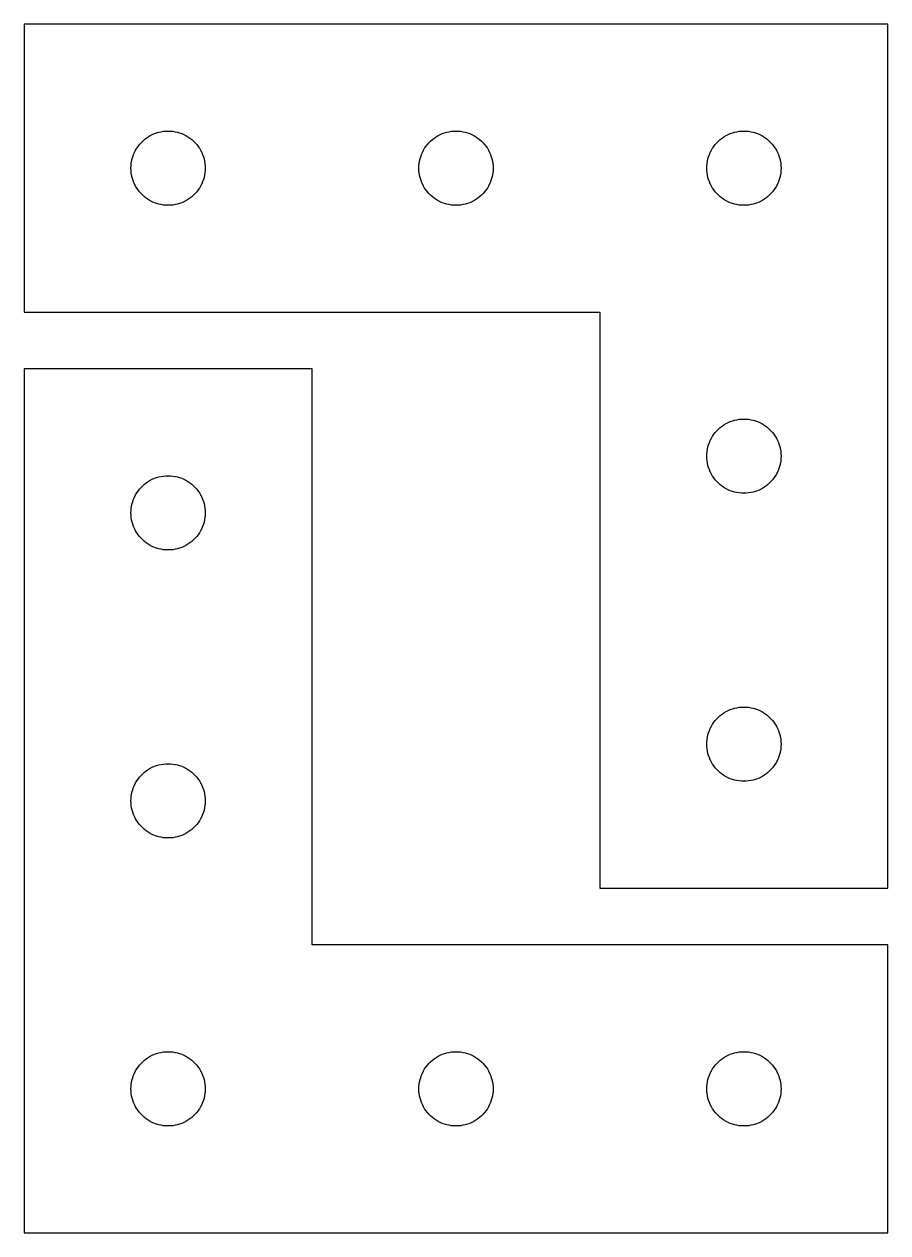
# Model space of a CAD drawing. Extents: x 0 to 157, y 0 to 107.
# Drawn here: x 81.2 to 157.4, y 0 to 106.6 of the extents above; entities that cross this region are included whole.
import ezdxf

# ---------------------------------------------------------------- set-up
doc = ezdxf.new("R2010")
doc.units = 0
doc.layers.get('0').update_dxf_attribs({"color": 1})

msp = doc.modelspace()

# ---------------------------------------------------------------- linework, layer by layer
at = {"color": 1}
for p, q in [((157.4, 106.6), (81.2, 106.6)), ((81.2, 106.6), (81.2, 81.2)), ((157.4, 30.4), (157.4, 106.6)), ((92.6944, 96.945), (92.888, 97.0147)), ((92.888, 97.0147), (93.0855, 97.0721)), ((93.0855, 97.0721), (93.2863, 97.117)), ((93.2863, 97.117), (93.4895, 97.1492)), ((93.4895, 97.1492), (93.6944, 97.1685)), ((93.6944, 97.1685), (93.9, 97.175)), ((93.9, 97.175), (94.1056, 97.1685)), ((94.1056, 97.1685), (94.3105, 97.1492)), ((94.3105, 97.1492), (94.5137, 97.117)), ((94.5137, 97.117), (94.7145, 97.0721)), ((94.7145, 97.0721), (94.912, 97.0147)), ((94.912, 97.0147), (95.1056, 96.945)), ((118.094, 96.945), (118.288, 97.0147)), ((118.288, 97.0147), (118.486, 97.0721)), ((118.486, 97.0721), (118.686, 97.117)), ((118.686, 97.117), (118.89, 97.1492)), ((118.89, 97.1492), (119.094, 97.1685)), ((119.094, 97.1685), (119.3, 97.175)), ((119.3, 97.175), (119.506, 97.1685)), ((119.506, 97.1685), (119.71, 97.1492)), ((119.71, 97.1492), (119.914, 97.117)), ((119.914, 97.117), (120.114, 97.0721)), ((120.114, 97.0721), (120.312, 97.0147)), ((120.312, 97.0147), (120.506, 96.945)), ((143.494, 96.945), (143.688, 97.0147)), ((143.688, 97.0147), (143.886, 97.0721)), ((143.886, 97.0721), (144.086, 97.117)), ((144.086, 97.117), (144.29, 97.1492)), ((144.29, 97.1492), (144.494, 97.1685)), ((144.494, 97.1685), (144.7, 97.175)), ((144.7, 97.175), (144.906, 97.1685)), ((144.906, 97.1685), (145.11, 97.1492)), ((145.11, 97.1492), (145.314, 97.117)), ((145.314, 97.117), (145.514, 97.0721)), ((145.514, 97.0721), (145.712, 97.0147)), ((145.712, 97.0147), (145.906, 96.945)), ((91.2505, 95.825), (91.3766, 95.9875)), ((91.3766, 95.9875), (91.5126, 96.1419)), ((91.5126, 96.1419), (91.6581, 96.2874)), ((91.6581, 96.2874), (91.8124, 96.4234)), ((91.8124, 96.4234), (91.975, 96.5495)), ((91.975, 96.5495), (92.1452, 96.6652)), ((92.1452, 96.6652), (92.3223, 96.7699)), ((92.3223, 96.7699), (92.5056, 96.8633)), ((92.5056, 96.8633), (92.6944, 96.945)), ((95.1056, 96.945), (95.2944, 96.8633)), ((95.2944, 96.8633), (95.4777, 96.7699)), ((95.4777, 96.7699), (95.6548, 96.6652)), ((95.6548, 96.6652), (95.825, 96.5495)), ((95.825, 96.5495), (95.9876, 96.4234)), ((95.9876, 96.4234), (96.1419, 96.2874)), ((96.1419, 96.2874), (96.2874, 96.1419)), ((96.2874, 96.1419), (96.4234, 95.9875)), ((96.4234, 95.9875), (96.5495, 95.825)), ((116.65, 95.825), (116.777, 95.9875)), ((116.777, 95.9875), (116.913, 96.1419)), ((116.913, 96.1419), (117.058, 96.2874)), ((117.058, 96.2874), (117.212, 96.4234)), ((117.212, 96.4234), (117.375, 96.5495)), ((117.375, 96.5495), (117.545, 96.6652)), ((117.545, 96.6652), (117.722, 96.7699)), ((117.722, 96.7699), (117.906, 96.8633)), ((117.906, 96.8633), (118.094, 96.945)), ((120.506, 96.945), (120.694, 96.8633)), ((120.694, 96.8633), (120.878, 96.7699)), ((120.878, 96.7699), (121.055, 96.6652)), ((121.055, 96.6652), (121.225, 96.5495)), ((121.225, 96.5495), (121.388, 96.4234)), ((121.388, 96.4234), (121.542, 96.2874)), ((121.542, 96.2874), (121.687, 96.1419)), ((121.687, 96.1419), (121.823, 95.9875)), ((121.823, 95.9875), (121.95, 95.825)), ((142.05, 95.825), (142.177, 95.9875)), ((142.177, 95.9875), (142.313, 96.1419)), ((142.313, 96.1419), (142.458, 96.2874)), ((142.458, 96.2874), (142.612, 96.4234)), ((142.612, 96.4234), (142.775, 96.5495)), ((142.775, 96.5495), (142.945, 96.6651)), ((142.945, 96.6651), (143.122, 96.7699)), ((143.122, 96.7699), (143.306, 96.8633)), ((143.306, 96.8633), (143.494, 96.945)), ((145.906, 96.945), (146.094, 96.8633)), ((146.094, 96.8633), (146.278, 96.7699)), ((146.278, 96.7699), (146.455, 96.6651)), ((146.455, 96.6651), (146.625, 96.5495)), ((146.625, 96.5495), (146.788, 96.4234)), ((146.788, 96.4234), (146.942, 96.2874)), ((146.942, 96.2874), (147.087, 96.1419)), ((147.087, 96.1419), (147.223, 95.9875)), ((147.223, 95.9875), (147.35, 95.825)), ((90.7279, 94.7144), (90.7853, 94.912)), ((90.7853, 94.912), (90.855, 95.1056)), ((90.855, 95.1056), (90.9367, 95.2944)), ((90.9367, 95.2944), (91.0301, 95.4777)), ((91.0301, 95.4777), (91.1348, 95.6548)), ((91.1348, 95.6548), (91.2505, 95.825)), ((96.5495, 95.825), (96.6652, 95.6548)), ((96.6652, 95.6548), (96.7699, 95.4777)), ((96.7699, 95.4777), (96.8633, 95.2944)), ((96.8633, 95.2944), (96.945, 95.1056)), ((96.945, 95.1056), (97.0147, 94.912)), ((97.0147, 94.912), (97.0721, 94.7144)), ((116.128, 94.7144), (116.185, 94.912)), ((116.185, 94.912), (116.255, 95.1056)), ((116.255, 95.1056), (116.337, 95.2944)), ((116.337, 95.2944), (116.43, 95.4777)), ((116.43, 95.4777), (116.535, 95.6548)), ((116.535, 95.6548), (116.65, 95.825)), ((121.95, 95.825), (122.065, 95.6548)), ((122.065, 95.6548), (122.17, 95.4777)), ((122.17, 95.4777), (122.263, 95.2944)), ((122.263, 95.2944), (122.345, 95.1056)), ((122.345, 95.1056), (122.415, 94.912)), ((122.415, 94.912), (122.472, 94.7144)), ((141.528, 94.7144), (141.585, 94.912)), ((141.585, 94.912), (141.655, 95.1056)), ((141.655, 95.1056), (141.737, 95.2944)), ((141.737, 95.2944), (141.83, 95.4777)), ((141.83, 95.4777), (141.935, 95.6548)), ((141.935, 95.6548), (142.05, 95.825)), ((147.35, 95.825), (147.465, 95.6548)), ((147.465, 95.6548), (147.57, 95.4777)), ((147.57, 95.4777), (147.663, 95.2944)), ((147.663, 95.2944), (147.745, 95.1056)), ((147.745, 95.1056), (147.815, 94.912)), ((147.815, 94.912), (147.872, 94.7144)), ((90.625, 93.9), (90.6315, 94.1056)), ((90.6315, 93.6944), (90.625, 93.9)), ((90.6315, 94.1056), (90.6508, 94.3105)), ((90.6508, 94.3105), (90.683, 94.5137)), ((90.683, 94.5137), (90.7279, 94.7144)), ((97.0721, 94.7144), (97.117, 94.5137)), ((97.117, 94.5137), (97.1492, 94.3105)), ((97.1492, 94.3105), (97.1685, 94.1056)), ((97.1685, 94.1056), (97.175, 93.9)), ((97.175, 93.9), (97.1685, 93.6944)), ((116.025, 93.9), (116.031, 94.1056)), ((116.031, 93.6944), (116.025, 93.9)), ((116.031, 94.1056), (116.051, 94.3105)), ((116.051, 94.3105), (116.083, 94.5137)), ((116.083, 94.5137), (116.128, 94.7144)), ((122.472, 94.7144), (122.517, 94.5137)), ((122.517, 94.5137), (122.549, 94.3105)), ((122.549, 94.3105), (122.569, 94.1056)), ((122.569, 94.1056), (122.575, 93.9)), ((122.575, 93.9), (122.569, 93.6944)), ((141.425, 93.9), (141.431, 94.1056)), ((141.431, 93.6944), (141.425, 93.9)), ((141.431, 94.1056), (141.451, 94.3104)), ((141.451, 94.3104), (141.483, 94.5137)), ((141.483, 94.5137), (141.528, 94.7144)), ((147.872, 94.7144), (147.917, 94.5137)), ((147.917, 94.5137), (147.949, 94.3104)), ((147.949, 94.3104), (147.969, 94.1056)), ((147.969, 94.1056), (147.975, 93.9)), ((147.975, 93.9), (147.969, 93.6944)), ((90.6508, 93.4895), (90.6315, 93.6944)), ((90.683, 93.2863), (90.6508, 93.4895)), ((90.7279, 93.0855), (90.683, 93.2863)), ((90.7853, 92.888), (90.7279, 93.0855)), ((90.855, 92.6944), (90.7853, 92.888)), ((97.0147, 92.888), (96.945, 92.6944)), ((97.0721, 93.0855), (97.0147, 92.888)), ((97.117, 93.2863), (97.0721, 93.0855)), ((97.1492, 93.4895), (97.117, 93.2863)), ((97.1685, 93.6944), (97.1492, 93.4895)), ((116.051, 93.4895), (116.031, 93.6944)), ((116.083, 93.2863), (116.051, 93.4895)), ((116.128, 93.0855), (116.083, 93.2863)), ((116.185, 92.888), (116.128, 93.0855)), ((116.255, 92.6944), (116.185, 92.888)), ((122.415, 92.888), (122.345, 92.6944)), ((122.472, 93.0855), (122.415, 92.888)), ((122.517, 93.2863), (122.472, 93.0855)), ((122.549, 93.4895), (122.517, 93.2863)), ((122.569, 93.6944), (122.549, 93.4895)), ((141.451, 93.4895), (141.431, 93.6944)), ((141.483, 93.2863), (141.451, 93.4895)), ((141.528, 93.0855), (141.483, 93.2863)), ((141.585, 92.888), (141.528, 93.0855)), ((141.655, 92.6944), (141.585, 92.888)), ((147.815, 92.888), (147.745, 92.6944)), ((147.872, 93.0855), (147.815, 92.888)), ((147.917, 93.2863), (147.872, 93.0855)), ((147.949, 93.4895), (147.917, 93.2863)), ((147.969, 93.6944), (147.949, 93.4895)), ((90.9367, 92.5056), (90.855, 92.6944)), ((91.0301, 92.3223), (90.9367, 92.5056)), ((91.1348, 92.1452), (91.0301, 92.3223)), ((91.2505, 91.975), (91.1348, 92.1452)), ((91.3766, 91.8124), (91.2505, 91.975)), ((91.5126, 91.6581), (91.3766, 91.8124)), ((96.4234, 91.8124), (96.2874, 91.6581)), ((96.5495, 91.975), (96.4234, 91.8124)), ((96.6652, 92.1452), (96.5495, 91.975)), ((96.7699, 92.3223), (96.6652, 92.1452)), ((96.8633, 92.5056), (96.7699, 92.3223)), ((96.945, 92.6944), (96.8633, 92.5056)), ((116.337, 92.5056), (116.255, 92.6944)), ((116.43, 92.3223), (116.337, 92.5056)), ((116.535, 92.1452), (116.43, 92.3223)), ((116.65, 91.975), (116.535, 92.1452)), ((116.777, 91.8124), (116.65, 91.975)), ((116.913, 91.6581), (116.777, 91.8124)), ((121.823, 91.8124), (121.687, 91.6581)), ((121.95, 91.975), (121.823, 91.8124)), ((122.065, 92.1452), (121.95, 91.975)), ((122.17, 92.3223), (122.065, 92.1452)), ((122.263, 92.5056), (122.17, 92.3223)), ((122.345, 92.6944), (122.263, 92.5056)), ((141.737, 92.5056), (141.655, 92.6944)), ((141.83, 92.3223), (141.737, 92.5056)), ((141.935, 92.1452), (141.83, 92.3223)), ((142.05, 91.975), (141.935, 92.1452)), ((142.177, 91.8124), (142.05, 91.975)), ((142.313, 91.6581), (142.177, 91.8124)), ((147.223, 91.8124), (147.087, 91.6581)), ((147.35, 91.975), (147.223, 91.8124)), ((147.465, 92.1452), (147.35, 91.975)), ((147.57, 92.3223), (147.465, 92.1452)), ((147.663, 92.5056), (147.57, 92.3223)), ((147.745, 92.6944), (147.663, 92.5056)), ((91.6581, 91.5126), (91.5126, 91.6581)), ((91.8124, 91.3766), (91.6581, 91.5126)), ((91.975, 91.2505), (91.8124, 91.3766)), ((92.1452, 91.1348), (91.975, 91.2505)), ((92.3223, 91.0301), (92.1452, 91.1348)), ((92.5056, 90.9367), (92.3223, 91.0301)), ((92.6944, 90.855), (92.5056, 90.9367)), ((92.888, 90.7853), (92.6944, 90.855)), ((93.0855, 90.7279), (92.888, 90.7853)), ((93.2863, 90.683), (93.0855, 90.7279)), ((93.4895, 90.6508), (93.2863, 90.683)), ((93.6944, 90.6315), (93.4895, 90.6508)), ((93.9, 90.625), (93.6944, 90.6315)), ((94.1056, 90.6315), (93.9, 90.625)), ((94.3105, 90.6508), (94.1056, 90.6315)), ((94.5137, 90.683), (94.3105, 90.6508)), ((94.7145, 90.7279), (94.5137, 90.683)), ((94.912, 90.7853), (94.7145, 90.7279)), ((95.1056, 90.855), (94.912, 90.7853)), ((95.2944, 90.9367), (95.1056, 90.855)), ((95.4777, 91.0301), (95.2944, 90.9367)), ((95.6548, 91.1348), (95.4777, 91.0301)), ((95.825, 91.2505), (95.6548, 91.1348)), ((95.9876, 91.3766), (95.825, 91.2505)), ((96.1419, 91.5126), (95.9876, 91.3766)), ((96.2874, 91.6581), (96.1419, 91.5126)), ((117.058, 91.5126), (116.913, 91.6581)), ((117.212, 91.3766), (117.058, 91.5126)), ((117.375, 91.2505), (117.212, 91.3766)), ((117.545, 91.1348), (117.375, 91.2505)), ((117.722, 91.0301), (117.545, 91.1348)), ((117.906, 90.9367), (117.722, 91.0301)), ((118.094, 90.855), (117.906, 90.9367)), ((118.288, 90.7853), (118.094, 90.855)), ((118.486, 90.7279), (118.288, 90.7853)), ((118.686, 90.683), (118.486, 90.7279)), ((118.89, 90.6508), (118.686, 90.683)), ((119.094, 90.6315), (118.89, 90.6508)), ((119.3, 90.625), (119.094, 90.6315)), ((119.506, 90.6315), (119.3, 90.625)), ((119.71, 90.6508), (119.506, 90.6315)), ((119.914, 90.683), (119.71, 90.6508)), ((120.114, 90.7279), (119.914, 90.683)), ((120.312, 90.7853), (120.114, 90.7279)), ((120.506, 90.855), (120.312, 90.7853)), ((120.694, 90.9367), (120.506, 90.855)), ((120.878, 91.0301), (120.694, 90.9367)), ((121.055, 91.1348), (120.878, 91.0301)), ((121.225, 91.2505), (121.055, 91.1348)), ((121.388, 91.3766), (121.225, 91.2505)), ((121.542, 91.5126), (121.388, 91.3766)), ((121.687, 91.6581), (121.542, 91.5126)), ((142.458, 91.5126), (142.313, 91.6581)), ((142.612, 91.3766), (142.458, 91.5126)), ((142.775, 91.2505), (142.612, 91.3766)), ((142.945, 91.1348), (142.775, 91.2505)), ((143.122, 91.0301), (142.945, 91.1348)), ((143.306, 90.9367), (143.122, 91.0301)), ((143.494, 90.855), (143.306, 90.9367)), ((143.688, 90.7853), (143.494, 90.855)), ((143.886, 90.7279), (143.688, 90.7853)), ((144.086, 90.683), (143.886, 90.7279)), ((144.29, 90.6508), (144.086, 90.683)), ((144.494, 90.6315), (144.29, 90.6508)), ((144.7, 90.625), (144.494, 90.6315)), ((144.906, 90.6315), (144.7, 90.625)), ((145.11, 90.6508), (144.906, 90.6315)), ((145.314, 90.683), (145.11, 90.6508)), ((145.514, 90.7279), (145.314, 90.683)), ((145.712, 90.7853), (145.514, 90.7279)), ((145.906, 90.855), (145.712, 90.7853)), ((146.094, 90.9367), (145.906, 90.855)), ((146.278, 91.0301), (146.094, 90.9367)), ((146.455, 91.1348), (146.278, 91.0301)), ((146.625, 91.2505), (146.455, 91.1348)), ((146.788, 91.3766), (146.625, 91.2505)), ((146.942, 91.5126), (146.788, 91.3766)), ((147.087, 91.6581), (146.942, 91.5126)), ((81.2, 81.2), (132, 81.2)), ((132, 81.2), (132, 30.4)), ((106.6, 76.2), (81.2, 76.2)), ((81.2, 76.2), (81.2, 0)), ((106.6, 25.4), (106.6, 76.2)), ((143.122, 71.3699), (143.306, 71.4633)), ((143.306, 71.4633), (143.494, 71.545)), ((143.494, 71.545), (143.688, 71.6147)), ((143.688, 71.6147), (143.886, 71.6721)), ((143.886, 71.6721), (144.086, 71.717)), ((144.086, 71.717), (144.29, 71.7492)), ((144.29, 71.7492), (144.494, 71.7685)), ((144.494, 71.7685), (144.7, 71.775)), ((144.7, 71.775), (144.906, 71.7685)), ((144.906, 71.7685), (145.11, 71.7492)), ((145.11, 71.7492), (145.314, 71.717)), ((145.314, 71.717), (145.514, 71.6721)), ((145.514, 71.6721), (145.712, 71.6147)), ((145.712, 71.6147), (145.906, 71.545)), ((145.906, 71.545), (146.094, 71.4633)), ((146.094, 71.4633), (146.278, 71.3699)), ((141.935, 70.2548), (142.05, 70.425)), ((142.05, 70.425), (142.177, 70.5876)), ((142.177, 70.5876), (142.313, 70.7419)), ((142.313, 70.7419), (142.458, 70.8874)), ((142.458, 70.8874), (142.612, 71.0234)), ((142.612, 71.0234), (142.775, 71.1495)), ((142.775, 71.1495), (142.945, 71.2652)), ((142.945, 71.2652), (143.122, 71.3699)), ((146.278, 71.3699), (146.455, 71.2652)), ((146.455, 71.2652), (146.625, 71.1495)), ((146.625, 71.1495), (146.788, 71.0234)), ((146.788, 71.0234), (146.942, 70.8874)), ((146.942, 70.8874), (147.087, 70.7419)), ((147.087, 70.7419), (147.223, 70.5876)), ((147.223, 70.5876), (147.35, 70.425)), ((147.35, 70.425), (147.465, 70.2548)), ((141.483, 69.1137), (141.528, 69.3145)), ((141.528, 69.3145), (141.585, 69.512)), ((141.585, 69.512), (141.655, 69.7056)), ((141.655, 69.7056), (141.737, 69.8944)), ((141.737, 69.8944), (141.83, 70.0777)), ((141.83, 70.0777), (141.935, 70.2548)), ((147.465, 70.2548), (147.57, 70.0777)), ((147.57, 70.0777), (147.663, 69.8944)), ((147.663, 69.8944), (147.745, 69.7056)), ((147.745, 69.7056), (147.815, 69.512)), ((147.815, 69.512), (147.872, 69.3145)), ((147.872, 69.3145), (147.917, 69.1137)), ((141.425, 68.5), (141.431, 68.7056)), ((141.431, 68.2944), (141.425, 68.5)), ((141.431, 68.7056), (141.451, 68.9105)), ((141.451, 68.0895), (141.431, 68.2944)), ((141.451, 68.9105), (141.483, 69.1137)), ((147.917, 69.1137), (147.949, 68.9105)), ((147.949, 68.9105), (147.969, 68.7056)), ((147.969, 68.2944), (147.949, 68.0895)), ((147.969, 68.7056), (147.975, 68.5)), ((147.975, 68.5), (147.969, 68.2944)), ((141.483, 67.8863), (141.451, 68.0895)), ((141.528, 67.6855), (141.483, 67.8863)), ((141.585, 67.488), (141.528, 67.6855)), ((141.655, 67.2944), (141.585, 67.488)), ((141.737, 67.1056), (141.655, 67.2944)), ((147.745, 67.2944), (147.663, 67.1056)), ((147.815, 67.488), (147.745, 67.2944)), ((147.872, 67.6855), (147.815, 67.488)), ((147.917, 67.8863), (147.872, 67.6855)), ((147.949, 68.0895), (147.917, 67.8863)), ((91.8124, 66.0234), (91.975, 66.1495)), ((91.975, 66.1495), (92.1452, 66.2652)), ((92.1452, 66.2652), (92.3223, 66.3699)), ((92.3223, 66.3699), (92.5056, 66.4633)), ((92.5056, 66.4633), (92.6944, 66.545)), ((92.6944, 66.545), (92.888, 66.6147)), ((92.888, 66.6147), (93.0855, 66.6721)), ((93.0855, 66.6721), (93.2863, 66.717)), ((93.2863, 66.717), (93.4895, 66.7492)), ((93.4895, 66.7492), (93.6944, 66.7685)), ((93.6944, 66.7685), (93.9, 66.775)), ((93.9, 66.775), (94.1056, 66.7685)), ((94.1056, 66.7685), (94.3105, 66.7492)), ((94.3105, 66.7492), (94.5137, 66.717)), ((94.5137, 66.717), (94.7144, 66.6721)), ((94.7144, 66.6721), (94.912, 66.6147)), ((94.912, 66.6147), (95.1056, 66.545)), ((95.1056, 66.545), (95.2944, 66.4633)), ((95.2944, 66.4633), (95.4777, 66.3699)), ((95.4777, 66.3699), (95.6548, 66.2652)), ((95.6548, 66.2652), (95.825, 66.1495)), ((95.825, 66.1495), (95.9875, 66.0234)), ((141.83, 66.9223), (141.737, 67.1056)), ((141.935, 66.7452), (141.83, 66.9223)), ((142.05, 66.575), (141.935, 66.7452)), ((142.177, 66.4124), (142.05, 66.575)), ((142.313, 66.2581), (142.177, 66.4124)), ((142.458, 66.1126), (142.313, 66.2581)), ((142.612, 65.9766), (142.458, 66.1126)), ((146.942, 66.1126), (146.788, 65.9766)), ((147.087, 66.2581), (146.942, 66.1126)), ((147.223, 66.4124), (147.087, 66.2581)), ((147.35, 66.575), (147.223, 66.4124)), ((147.465, 66.7452), (147.35, 66.575)), ((147.57, 66.9223), (147.465, 66.7452)), ((147.663, 67.1056), (147.57, 66.9223)), ((90.9367, 64.8944), (91.0301, 65.0777)), ((91.0301, 65.0777), (91.1348, 65.2548)), ((91.1348, 65.2548), (91.2505, 65.425)), ((91.2505, 65.425), (91.3766, 65.5875)), ((91.3766, 65.5875), (91.5126, 65.7419)), ((91.5126, 65.7419), (91.6581, 65.8874)), ((91.6581, 65.8874), (91.8124, 66.0234)), ((95.9875, 66.0234), (96.1419, 65.8874)), ((96.1419, 65.8874), (96.2874, 65.7419)), ((96.2874, 65.7419), (96.4234, 65.5875)), ((96.4234, 65.5875), (96.5495, 65.425)), ((96.5495, 65.425), (96.6652, 65.2548)), ((96.6652, 65.2548), (96.7699, 65.0777)), ((96.7699, 65.0777), (96.8633, 64.8944)), ((142.775, 65.8505), (142.612, 65.9766)), ((142.945, 65.7348), (142.775, 65.8505)), ((143.122, 65.6301), (142.945, 65.7348)), ((143.306, 65.5367), (143.122, 65.6301)), ((143.494, 65.455), (143.306, 65.5367)), ((143.688, 65.3853), (143.494, 65.455)), ((143.886, 65.3279), (143.688, 65.3853)), ((144.086, 65.283), (143.886, 65.3279)), ((144.29, 65.2508), (144.086, 65.283)), ((144.494, 65.2315), (144.29, 65.2508)), ((144.7, 65.225), (144.494, 65.2315)), ((144.906, 65.2315), (144.7, 65.225)), ((145.11, 65.2508), (144.906, 65.2315)), ((145.314, 65.283), (145.11, 65.2508)), ((145.514, 65.3279), (145.314, 65.283)), ((145.712, 65.3853), (145.514, 65.3279)), ((145.906, 65.455), (145.712, 65.3853)), ((146.094, 65.5367), (145.906, 65.455)), ((146.278, 65.6301), (146.094, 65.5367)), ((146.455, 65.7348), (146.278, 65.6301)), ((146.625, 65.8505), (146.455, 65.7348)), ((146.788, 65.9766), (146.625, 65.8505)), ((90.6508, 63.9104), (90.683, 64.1137)), ((90.683, 64.1137), (90.7279, 64.3144)), ((90.7279, 64.3144), (90.7853, 64.512)), ((90.7853, 64.512), (90.855, 64.7056)), ((90.855, 64.7056), (90.9367, 64.8944)), ((96.8633, 64.8944), (96.945, 64.7056)), ((96.945, 64.7056), (97.0147, 64.512)), ((97.0147, 64.512), (97.0721, 64.3144)), ((97.0721, 64.3144), (97.117, 64.1137)), ((97.117, 64.1137), (97.1492, 63.9104)), ((90.625, 63.5), (90.6315, 63.7056)), ((90.6315, 63.2943), (90.625, 63.5)), ((90.6315, 63.7056), (90.6508, 63.9104)), ((90.6508, 63.0895), (90.6315, 63.2943)), ((90.683, 62.8863), (90.6508, 63.0895)), ((97.1492, 63.0895), (97.117, 62.8863)), ((97.1492, 63.9104), (97.1685, 63.7056)), ((97.1685, 63.2943), (97.1492, 63.0895)), ((97.1685, 63.7056), (97.175, 63.5)), ((97.175, 63.5), (97.1685, 63.2943)), ((90.7279, 62.6855), (90.683, 62.8863)), ((90.7853, 62.4879), (90.7279, 62.6855)), ((90.855, 62.2944), (90.7853, 62.4879)), ((90.9367, 62.1056), (90.855, 62.2944)), ((91.0301, 61.9222), (90.9367, 62.1056)), ((91.1348, 61.7451), (91.0301, 61.9222)), ((96.7699, 61.9222), (96.6652, 61.7451)), ((96.8633, 62.1056), (96.7699, 61.9222)), ((96.945, 62.2944), (96.8633, 62.1056)), ((97.0147, 62.4879), (96.945, 62.2944)), ((97.0721, 62.6855), (97.0147, 62.4879)), ((97.117, 62.8863), (97.0721, 62.6855)), ((91.2505, 61.575), (91.1348, 61.7451)), ((91.3766, 61.4124), (91.2505, 61.575)), ((91.5126, 61.2581), (91.3766, 61.4124)), ((91.6581, 61.1126), (91.5126, 61.2581)), ((91.8124, 60.9765), (91.6581, 61.1126)), ((91.975, 60.8504), (91.8124, 60.9765)), ((92.1452, 60.7348), (91.975, 60.8504)), ((95.825, 60.8504), (95.6548, 60.7348)), ((95.9875, 60.9765), (95.825, 60.8504)), ((96.1419, 61.1126), (95.9875, 60.9765)), ((96.2874, 61.2581), (96.1419, 61.1126)), ((96.4234, 61.4124), (96.2874, 61.2581)), ((96.5495, 61.575), (96.4234, 61.4124)), ((96.6652, 61.7451), (96.5495, 61.575)), ((92.3223, 60.6301), (92.1452, 60.7348)), ((92.5056, 60.5367), (92.3223, 60.6301)), ((92.6944, 60.455), (92.5056, 60.5367)), ((92.888, 60.3853), (92.6944, 60.455)), ((93.0855, 60.3279), (92.888, 60.3853)), ((93.2863, 60.283), (93.0855, 60.3279)), ((93.4895, 60.2508), (93.2863, 60.283)), ((93.6944, 60.2314), (93.4895, 60.2508)), ((93.9, 60.225), (93.6944, 60.2314)), ((94.1056, 60.2314), (93.9, 60.225)), ((94.3105, 60.2508), (94.1056, 60.2314)), ((94.5137, 60.283), (94.3105, 60.2508)), ((94.7144, 60.3279), (94.5137, 60.283)), ((94.912, 60.3853), (94.7144, 60.3279)), ((95.1056, 60.455), (94.912, 60.3853)), ((95.2944, 60.5367), (95.1056, 60.455)), ((95.4777, 60.6301), (95.2944, 60.5367)), ((95.6548, 60.7348), (95.4777, 60.6301)), ((142.775, 45.7495), (142.945, 45.8652)), ((142.945, 45.8652), (143.122, 45.9699)), ((143.122, 45.9699), (143.306, 46.0633)), ((143.306, 46.0633), (143.494, 46.145)), ((143.494, 46.145), (143.688, 46.2147)), ((143.688, 46.2147), (143.886, 46.2721)), ((143.886, 46.2721), (144.086, 46.317)), ((144.086, 46.317), (144.29, 46.3492)), ((144.29, 46.3492), (144.494, 46.3685)), ((144.494, 46.3685), (144.7, 46.375)), ((144.7, 46.375), (144.906, 46.3685)), ((144.906, 46.3685), (145.11, 46.3492)), ((145.11, 46.3492), (145.314, 46.317)), ((145.314, 46.317), (145.514, 46.2721)), ((145.514, 46.2721), (145.712, 46.2147)), ((145.712, 46.2147), (145.906, 46.145)), ((145.906, 46.145), (146.094, 46.0633)), ((146.094, 46.0633), (146.278, 45.9699)), ((146.278, 45.9699), (146.455, 45.8652)), ((146.455, 45.8652), (146.625, 45.7495)), ((141.83, 44.6777), (141.935, 44.8548)), ((141.935, 44.8548), (142.05, 45.025)), ((142.05, 45.025), (142.177, 45.1876)), ((142.177, 45.1876), (142.313, 45.3419)), ((142.313, 45.3419), (142.458, 45.4874)), ((142.458, 45.4874), (142.612, 45.6234)), ((142.612, 45.6234), (142.775, 45.7495)), ((146.625, 45.7495), (146.788, 45.6234)), ((146.788, 45.6234), (146.942, 45.4874)), ((146.942, 45.4874), (147.087, 45.3419)), ((147.087, 45.3419), (147.223, 45.1876)), ((147.223, 45.1876), (147.35, 45.025)), ((147.35, 45.025), (147.465, 44.8548)), ((147.465, 44.8548), (147.57, 44.6777)), ((141.451, 43.5105), (141.483, 43.7137)), ((141.483, 43.7137), (141.528, 43.9145)), ((141.528, 43.9145), (141.585, 44.112)), ((141.585, 44.112), (141.655, 44.3056)), ((141.655, 44.3056), (141.737, 44.4944)), ((141.737, 44.4944), (141.83, 44.6777)), ((147.57, 44.6777), (147.663, 44.4944)), ((147.663, 44.4944), (147.745, 44.3056)), ((147.745, 44.3056), (147.815, 44.112)), ((147.815, 44.112), (147.872, 43.9145)), ((147.872, 43.9145), (147.917, 43.7137)), ((147.917, 43.7137), (147.949, 43.5105)), ((141.425, 43.1), (141.431, 43.3056)), ((141.431, 42.8944), (141.425, 43.1)), ((141.431, 43.3056), (141.451, 43.5105)), ((141.451, 42.6895), (141.431, 42.8944)), ((141.483, 42.4863), (141.451, 42.6895)), ((147.949, 42.6895), (147.917, 42.4863)), ((147.949, 43.5105), (147.969, 43.3056)), ((147.969, 42.8944), (147.949, 42.6895)), ((147.969, 43.3056), (147.975, 43.1)), ((147.975, 43.1), (147.969, 42.8944)), ((141.528, 42.2856), (141.483, 42.4863)), ((141.585, 42.088), (141.528, 42.2856)), ((141.655, 41.8944), (141.585, 42.088)), ((141.737, 41.7056), (141.655, 41.8944)), ((141.83, 41.5223), (141.737, 41.7056)), ((147.663, 41.7056), (147.57, 41.5223)), ((147.745, 41.8944), (147.663, 41.7056)), ((147.815, 42.088), (147.745, 41.8944)), ((147.872, 42.2856), (147.815, 42.088)), ((147.917, 42.4863), (147.872, 42.2856)), ((91.6581, 40.4874), (91.8124, 40.6234)), ((91.8124, 40.6234), (91.975, 40.7495)), ((91.975, 40.7495), (92.1452, 40.8652)), ((92.1452, 40.8652), (92.3223, 40.9699)), ((92.3223, 40.9699), (92.5056, 41.0633)), ((92.5056, 41.0633), (92.6944, 41.145)), ((92.6944, 41.145), (92.888, 41.2147)), ((92.888, 41.2147), (93.0855, 41.2721)), ((93.0855, 41.2721), (93.2863, 41.317)), ((93.2863, 41.317), (93.4895, 41.3492)), ((93.4895, 41.3492), (93.6944, 41.3685)), ((93.6944, 41.3685), (93.9, 41.375)), ((93.9, 41.375), (94.1056, 41.3685)), ((94.1056, 41.3685), (94.3105, 41.3492)), ((94.3105, 41.3492), (94.5137, 41.317)), ((94.5137, 41.317), (94.7144, 41.2721)), ((94.7144, 41.2721), (94.912, 41.2147)), ((94.912, 41.2147), (95.1056, 41.145)), ((95.1056, 41.145), (95.2944, 41.0633)), ((95.2944, 41.0633), (95.4777, 40.9699)), ((95.4777, 40.9699), (95.6548, 40.8652)), ((95.6548, 40.8652), (95.825, 40.7495)), ((95.825, 40.7495), (95.9875, 40.6234)), ((95.9875, 40.6234), (96.1419, 40.4874)), ((141.935, 41.3452), (141.83, 41.5223)), ((142.05, 41.175), (141.935, 41.3452)), ((142.177, 41.0125), (142.05, 41.175)), ((142.313, 40.8581), (142.177, 41.0125)), ((142.458, 40.7126), (142.313, 40.8581)), ((142.612, 40.5766), (142.458, 40.7126)), ((142.775, 40.4505), (142.612, 40.5766)), ((146.788, 40.5766), (146.625, 40.4505)), ((146.942, 40.7126), (146.788, 40.5766)), ((147.087, 40.8581), (146.942, 40.7126)), ((147.223, 41.0125), (147.087, 40.8581)), ((147.35, 41.175), (147.223, 41.0125)), ((147.465, 41.3452), (147.35, 41.175)), ((147.57, 41.5223), (147.465, 41.3452)), ((90.855, 39.3056), (90.9367, 39.4944)), ((90.9367, 39.4944), (91.0301, 39.6777)), ((91.0301, 39.6777), (91.1348, 39.8548)), ((91.1348, 39.8548), (91.2505, 40.025)), ((91.2505, 40.025), (91.3766, 40.1875)), ((91.3766, 40.1875), (91.5126, 40.3419)), ((91.5126, 40.3419), (91.6581, 40.4874)), ((96.1419, 40.4874), (96.2874, 40.3419)), ((96.2874, 40.3419), (96.4234, 40.1875)), ((96.4234, 40.1875), (96.5495, 40.025)), ((96.5495, 40.025), (96.6652, 39.8548)), ((96.6652, 39.8548), (96.7699, 39.6777)), ((96.7699, 39.6777), (96.8633, 39.4944)), ((96.8633, 39.4944), (96.945, 39.3056)), ((142.945, 40.3348), (142.775, 40.4505)), ((143.122, 40.2301), (142.945, 40.3348)), ((143.306, 40.1367), (143.122, 40.2301)), ((143.494, 40.055), (143.306, 40.1367)), ((143.688, 39.9853), (143.494, 40.055)), ((143.886, 39.9279), (143.688, 39.9853)), ((144.086, 39.883), (143.886, 39.9279)), ((144.29, 39.8508), (144.086, 39.883)), ((144.494, 39.8315), (144.29, 39.8508)), ((144.7, 39.825), (144.494, 39.8315)), ((144.906, 39.8315), (144.7, 39.825)), ((145.11, 39.8508), (144.906, 39.8315)), ((145.314, 39.883), (145.11, 39.8508)), ((145.514, 39.9279), (145.314, 39.883)), ((145.712, 39.9853), (145.514, 39.9279)), ((145.906, 40.055), (145.712, 39.9853)), ((146.094, 40.1367), (145.906, 40.055)), ((146.278, 40.2301), (146.094, 40.1367)), ((146.455, 40.3348), (146.278, 40.2301)), ((146.625, 40.4505), (146.455, 40.3348)), ((90.6315, 38.3056), (90.6508, 38.5105)), ((90.6508, 38.5105), (90.683, 38.7137)), ((90.683, 38.7137), (90.7279, 38.9144)), ((90.7279, 38.9144), (90.7853, 39.112)), ((90.7853, 39.112), (90.855, 39.3056)), ((96.945, 39.3056), (97.0147, 39.112)), ((97.0147, 39.112), (97.0721, 38.9144)), ((97.0721, 38.9144), (97.117, 38.7137)), ((97.117, 38.7137), (97.1492, 38.5105)), ((97.1492, 38.5105), (97.1685, 38.3056)), ((90.625, 38.1), (90.6315, 38.3056)), ((90.6315, 37.8944), (90.625, 38.1)), ((90.6508, 37.6895), (90.6315, 37.8944)), ((90.683, 37.4863), (90.6508, 37.6895)), ((90.7279, 37.2855), (90.683, 37.4863)), ((97.117, 37.4863), (97.0721, 37.2855)), ((97.1492, 37.6895), (97.117, 37.4863)), ((97.1685, 37.8944), (97.1492, 37.6895)), ((97.1685, 38.3056), (97.175, 38.1)), ((97.175, 38.1), (97.1685, 37.8944)), ((90.7853, 37.088), (90.7279, 37.2855)), ((90.855, 36.8944), (90.7853, 37.088)), ((90.9367, 36.7056), (90.855, 36.8944)), ((91.0301, 36.5223), (90.9367, 36.7056)), ((91.1348, 36.3452), (91.0301, 36.5223)), ((91.2505, 36.175), (91.1348, 36.3452)), ((96.6652, 36.3452), (96.5495, 36.175)), ((96.7699, 36.5223), (96.6652, 36.3452)), ((96.8633, 36.7056), (96.7699, 36.5223)), ((96.945, 36.8944), (96.8633, 36.7056)), ((97.0147, 37.088), (96.945, 36.8944)), ((97.0721, 37.2855), (97.0147, 37.088)), ((91.3766, 36.0124), (91.2505, 36.175)), ((91.5126, 35.8581), (91.3766, 36.0124)), ((91.6581, 35.7126), (91.5126, 35.8581)), ((91.8124, 35.5766), (91.6581, 35.7126)), ((91.975, 35.4505), (91.8124, 35.5766)), ((92.1452, 35.3348), (91.975, 35.4505)), ((92.3223, 35.2301), (92.1452, 35.3348)), ((92.5056, 35.1367), (92.3223, 35.2301)), ((95.4777, 35.2301), (95.2944, 35.1367)), ((95.6548, 35.3348), (95.4777, 35.2301)), ((95.825, 35.4505), (95.6548, 35.3348)), ((95.9875, 35.5766), (95.825, 35.4505)), ((96.1419, 35.7126), (95.9875, 35.5766)), ((96.2874, 35.8581), (96.1419, 35.7126)), ((96.4234, 36.0124), (96.2874, 35.8581)), ((96.5495, 36.175), (96.4234, 36.0124)), ((92.6944, 35.055), (92.5056, 35.1367)), ((92.888, 34.9853), (92.6944, 35.055)), ((93.0855, 34.9279), (92.888, 34.9853)), ((93.2863, 34.883), (93.0855, 34.9279)), ((93.4895, 34.8508), (93.2863, 34.883)), ((93.6944, 34.8315), (93.4895, 34.8508)), ((93.9, 34.825), (93.6944, 34.8315)), ((94.1056, 34.8315), (93.9, 34.825)), ((94.3105, 34.8508), (94.1056, 34.8315)), ((94.5137, 34.883), (94.3105, 34.8508)), ((94.7144, 34.9279), (94.5137, 34.883)), ((94.912, 34.9853), (94.7144, 34.9279)), ((95.1056, 35.055), (94.912, 34.9853)), ((95.2944, 35.1367), (95.1056, 35.055)), ((132, 30.4), (157.4, 30.4)), ((157.4, 25.4), (106.6, 25.4)), ((157.4, 0), (157.4, 25.4)), ((91.3766, 14.7876), (91.5126, 14.9419)), ((91.5126, 14.9419), (91.6581, 15.0874)), ((91.6581, 15.0874), (91.8124, 15.2234)), ((91.8124, 15.2234), (91.975, 15.3495)), ((91.975, 15.3495), (92.1452, 15.4652)), ((92.1452, 15.4652), (92.3223, 15.5699)), ((92.3223, 15.5699), (92.5056, 15.6633)), ((92.5056, 15.6633), (92.6944, 15.745)), ((92.6944, 15.745), (92.888, 15.8147)), ((92.888, 15.8147), (93.0855, 15.8721)), ((93.0855, 15.8721), (93.2863, 15.917)), ((93.2863, 15.917), (93.4895, 15.9492)), ((93.4895, 15.9492), (93.6944, 15.9685)), ((93.6944, 15.9685), (93.9, 15.975)), ((93.9, 15.975), (94.1056, 15.9685)), ((94.1056, 15.9685), (94.3105, 15.9492)), ((94.3105, 15.9492), (94.5137, 15.917)), ((94.5137, 15.917), (94.7144, 15.8721)), ((94.7144, 15.8721), (94.912, 15.8147)), ((94.912, 15.8147), (95.1056, 15.745)), ((95.1056, 15.745), (95.2944, 15.6633)), ((95.2944, 15.6633), (95.4777, 15.5699)), ((95.4777, 15.5699), (95.6548, 15.4652)), ((95.6548, 15.4652), (95.825, 15.3495)), ((95.825, 15.3495), (95.9876, 15.2234)), ((95.9876, 15.2234), (96.1419, 15.0874)), ((96.1419, 15.0874), (96.2874, 14.9419)), ((96.2874, 14.9419), (96.4234, 14.7876)), ((116.777, 14.7876), (116.913, 14.9419)), ((116.913, 14.9419), (117.058, 15.0874)), ((117.058, 15.0874), (117.212, 15.2234)), ((117.212, 15.2234), (117.375, 15.3495)), ((117.375, 15.3495), (117.545, 15.4652)), ((117.545, 15.4652), (117.722, 15.5699)), ((117.722, 15.5699), (117.906, 15.6633)), ((117.906, 15.6633), (118.094, 15.745)), ((118.094, 15.745), (118.288, 15.8147)), ((118.288, 15.8147), (118.486, 15.8721)), ((118.486, 15.8721), (118.686, 15.917)), ((118.686, 15.917), (118.89, 15.9492)), ((118.89, 15.9492), (119.094, 15.9685)), ((119.094, 15.9685), (119.3, 15.975)), ((119.3, 15.975), (119.506, 15.9685)), ((119.506, 15.9685), (119.71, 15.9492)), ((119.71, 15.9492), (119.914, 15.917)), ((119.914, 15.917), (120.114, 15.8721)), ((120.114, 15.8721), (120.312, 15.8147)), ((120.312, 15.8147), (120.506, 15.745)), ((120.506, 15.745), (120.694, 15.6633)), ((120.694, 15.6633), (120.878, 15.5699)), ((120.878, 15.5699), (121.055, 15.4652)), ((121.055, 15.4652), (121.225, 15.3495)), ((121.225, 15.3495), (121.388, 15.2234)), ((121.388, 15.2234), (121.542, 15.0874)), ((121.542, 15.0874), (121.687, 14.9419)), ((121.687, 14.9419), (121.823, 14.7876)), ((142.177, 14.7876), (142.313, 14.9419)), ((142.313, 14.9419), (142.458, 15.0874)), ((142.458, 15.0874), (142.612, 15.2234)), ((142.612, 15.2234), (142.775, 15.3495)), ((142.775, 15.3495), (142.945, 15.4652)), ((142.945, 15.4652), (143.122, 15.5699)), ((143.122, 15.5699), (143.306, 15.6633)), ((143.306, 15.6633), (143.494, 15.745)), ((143.494, 15.745), (143.688, 15.8147)), ((143.688, 15.8147), (143.886, 15.8721)), ((143.886, 15.8721), (144.086, 15.917)), ((144.086, 15.917), (144.29, 15.9492)), ((144.29, 15.9492), (144.494, 15.9685)), ((144.494, 15.9685), (144.7, 15.975)), ((144.7, 15.975), (144.906, 15.9685)), ((144.906, 15.9685), (145.11, 15.9492)), ((145.11, 15.9492), (145.314, 15.917)), ((145.314, 15.917), (145.514, 15.8721)), ((145.514, 15.8721), (145.712, 15.8147)), ((145.712, 15.8147), (145.906, 15.745)), ((145.906, 15.745), (146.094, 15.6633)), ((146.094, 15.6633), (146.278, 15.5699)), ((146.278, 15.5699), (146.455, 15.4652)), ((146.455, 15.4652), (146.625, 15.3495)), ((146.625, 15.3495), (146.788, 15.2234)), ((146.788, 15.2234), (146.942, 15.0874)), ((146.942, 15.0874), (147.087, 14.9419)), ((147.087, 14.9419), (147.223, 14.7876)), ((90.7853, 13.712), (90.855, 13.9056)), ((90.855, 13.9056), (90.9367, 14.0944)), ((90.9367, 14.0944), (91.0301, 14.2777)), ((91.0301, 14.2777), (91.1348, 14.4548)), ((91.1348, 14.4548), (91.2505, 14.625)), ((91.2505, 14.625), (91.3766, 14.7876)), ((96.4234, 14.7876), (96.5495, 14.625)), ((96.5495, 14.625), (96.6652, 14.4548)), ((96.6652, 14.4548), (96.7699, 14.2777)), ((96.7699, 14.2777), (96.8633, 14.0944)), ((96.8633, 14.0944), (96.945, 13.9056)), ((96.945, 13.9056), (97.0147, 13.712)), ((116.185, 13.712), (116.255, 13.9056)), ((116.255, 13.9056), (116.337, 14.0944)), ((116.337, 14.0944), (116.43, 14.2777)), ((116.43, 14.2777), (116.535, 14.4548)), ((116.535, 14.4548), (116.65, 14.625)), ((116.65, 14.625), (116.777, 14.7876)), ((121.823, 14.7876), (121.95, 14.625)), ((121.95, 14.625), (122.065, 14.4548)), ((122.065, 14.4548), (122.17, 14.2777)), ((122.17, 14.2777), (122.263, 14.0944)), ((122.263, 14.0944), (122.345, 13.9056)), ((122.345, 13.9056), (122.415, 13.712)), ((141.585, 13.712), (141.655, 13.9056)), ((141.655, 13.9056), (141.737, 14.0944)), ((141.737, 14.0944), (141.83, 14.2777)), ((141.83, 14.2777), (141.935, 14.4548)), ((141.935, 14.4548), (142.05, 14.625)), ((142.05, 14.625), (142.177, 14.7876)), ((147.223, 14.7876), (147.35, 14.625)), ((147.35, 14.625), (147.465, 14.4548)), ((147.465, 14.4548), (147.57, 14.2777)), ((147.57, 14.2777), (147.663, 14.0944)), ((147.663, 14.0944), (147.745, 13.9056)), ((147.745, 13.9056), (147.815, 13.712)), ((90.625, 12.7), (90.6315, 12.9056)), ((90.6315, 12.9056), (90.6508, 13.1105)), ((90.6508, 13.1105), (90.683, 13.3137)), ((90.683, 13.3137), (90.7279, 13.5145)), ((90.7279, 13.5145), (90.7853, 13.712)), ((97.0147, 13.712), (97.0721, 13.5145)), ((97.0721, 13.5145), (97.117, 13.3137)), ((97.117, 13.3137), (97.1492, 13.1105)), ((97.1492, 13.1105), (97.1685, 12.9056)), ((97.1685, 12.9056), (97.175, 12.7)), ((116.025, 12.7), (116.031, 12.9056)), ((116.031, 12.9056), (116.051, 13.1105)), ((116.051, 13.1105), (116.083, 13.3137)), ((116.083, 13.3137), (116.128, 13.5145)), ((116.128, 13.5145), (116.185, 13.712)), ((122.415, 13.712), (122.472, 13.5145)), ((122.472, 13.5145), (122.517, 13.3137)), ((122.517, 13.3137), (122.549, 13.1105)), ((122.549, 13.1105), (122.569, 12.9056)), ((122.569, 12.9056), (122.575, 12.7)), ((141.425, 12.7), (141.431, 12.9056)), ((141.431, 12.9056), (141.451, 13.1105)), ((141.451, 13.1105), (141.483, 13.3137)), ((141.483, 13.3137), (141.528, 13.5145)), ((141.528, 13.5145), (141.585, 13.712)), ((147.815, 13.712), (147.872, 13.5145)), ((147.872, 13.5145), (147.917, 13.3137)), ((147.917, 13.3137), (147.949, 13.1105)), ((147.949, 13.1105), (147.969, 12.9056)), ((147.969, 12.9056), (147.975, 12.7)), ((90.6315, 12.4944), (90.625, 12.7)), ((90.6508, 12.2896), (90.6315, 12.4944)), ((90.683, 12.0863), (90.6508, 12.2896)), ((90.7279, 11.8856), (90.683, 12.0863)), ((90.7853, 11.688), (90.7279, 11.8856)), ((97.0721, 11.8856), (97.0147, 11.688)), ((97.117, 12.0863), (97.0721, 11.8856)), ((97.1492, 12.2896), (97.117, 12.0863)), ((97.1685, 12.4944), (97.1492, 12.2896)), ((97.175, 12.7), (97.1685, 12.4944)), ((116.031, 12.4944), (116.025, 12.7)), ((116.051, 12.2895), (116.031, 12.4944)), ((116.083, 12.0863), (116.051, 12.2895)), ((116.128, 11.8855), (116.083, 12.0863)), ((116.185, 11.688), (116.128, 11.8855)), ((122.472, 11.8855), (122.415, 11.688)), ((122.517, 12.0863), (122.472, 11.8855)), ((122.549, 12.2895), (122.517, 12.0863)), ((122.569, 12.4944), (122.549, 12.2895)), ((122.575, 12.7), (122.569, 12.4944)), ((141.431, 12.4944), (141.425, 12.7)), ((141.451, 12.2895), (141.431, 12.4944)), ((141.483, 12.0863), (141.451, 12.2895)), ((141.528, 11.8855), (141.483, 12.0863)), ((141.585, 11.688), (141.528, 11.8855)), ((147.872, 11.8855), (147.815, 11.688)), ((147.917, 12.0863), (147.872, 11.8855)), ((147.949, 12.2895), (147.917, 12.0863)), ((147.969, 12.4944), (147.949, 12.2895)), ((147.975, 12.7), (147.969, 12.4944)), ((90.855, 11.4944), (90.7853, 11.688)), ((90.9367, 11.3056), (90.855, 11.4944)), ((91.0301, 11.1223), (90.9367, 11.3056)), ((91.1348, 10.9452), (91.0301, 11.1223)), ((91.2505, 10.775), (91.1348, 10.9452)), ((91.3766, 10.6125), (91.2505, 10.775)), ((96.5495, 10.775), (96.4234, 10.6125)), ((96.6652, 10.9452), (96.5495, 10.775)), ((96.7699, 11.1223), (96.6652, 10.9452)), ((96.8633, 11.3056), (96.7699, 11.1223)), ((96.945, 11.4944), (96.8633, 11.3056)), ((97.0147, 11.688), (96.945, 11.4944)), ((116.255, 11.4944), (116.185, 11.688)), ((116.337, 11.3056), (116.255, 11.4944)), ((116.43, 11.1223), (116.337, 11.3056)), ((116.535, 10.9452), (116.43, 11.1223)), ((116.65, 10.775), (116.535, 10.9452)), ((116.777, 10.6124), (116.65, 10.775)), ((121.95, 10.775), (121.823, 10.6124)), ((122.065, 10.9452), (121.95, 10.775)), ((122.17, 11.1223), (122.065, 10.9452)), ((122.263, 11.3056), (122.17, 11.1223)), ((122.345, 11.4944), (122.263, 11.3056)), ((122.415, 11.688), (122.345, 11.4944)), ((141.655, 11.4944), (141.585, 11.688)), ((141.737, 11.3056), (141.655, 11.4944)), ((141.83, 11.1223), (141.737, 11.3056)), ((141.935, 10.9452), (141.83, 11.1223)), ((142.05, 10.775), (141.935, 10.9452)), ((142.177, 10.6124), (142.05, 10.775)), ((147.35, 10.775), (147.223, 10.6124)), ((147.465, 10.9452), (147.35, 10.775)), ((147.57, 11.1223), (147.465, 10.9452)), ((147.663, 11.3056), (147.57, 11.1223)), ((147.745, 11.4944), (147.663, 11.3056)), ((147.815, 11.688), (147.745, 11.4944)), ((91.5126, 10.4581), (91.3766, 10.6125)), ((91.6581, 10.3126), (91.5126, 10.4581)), ((91.8124, 10.1766), (91.6581, 10.3126)), ((91.975, 10.0505), (91.8124, 10.1766)), ((92.1452, 9.93484), (91.975, 10.0505)), ((92.3223, 9.83011), (92.1452, 9.93484)), ((92.5056, 9.73671), (92.3223, 9.83011)), ((92.6944, 9.655), (92.5056, 9.73671)), ((92.888, 9.5853), (92.6944, 9.655)), ((95.1056, 9.655), (94.912, 9.5853)), ((95.2944, 9.73671), (95.1056, 9.655)), ((95.4777, 9.83011), (95.2944, 9.73671)), ((95.6548, 9.93484), (95.4777, 9.83011)), ((95.825, 10.0505), (95.6548, 9.93484)), ((95.9875, 10.1766), (95.825, 10.0505)), ((96.1419, 10.3126), (95.9875, 10.1766)), ((96.2874, 10.4581), (96.1419, 10.3126)), ((96.4234, 10.6125), (96.2874, 10.4581)), ((116.913, 10.4581), (116.777, 10.6124)), ((117.058, 10.3126), (116.913, 10.4581)), ((117.212, 10.1766), (117.058, 10.3126)), ((117.375, 10.0505), (117.212, 10.1766)), ((117.545, 9.93483), (117.375, 10.0505)), ((117.722, 9.83009), (117.545, 9.93483)), ((117.906, 9.73669), (117.722, 9.83009)), ((118.094, 9.65498), (117.906, 9.73669)), ((118.288, 9.5853), (118.094, 9.65498)), ((120.506, 9.65498), (120.312, 9.5853)), ((120.694, 9.73669), (120.506, 9.65498)), ((120.878, 9.83009), (120.694, 9.73669)), ((121.055, 9.93483), (120.878, 9.83009)), ((121.225, 10.0505), (121.055, 9.93483)), ((121.388, 10.1766), (121.225, 10.0505)), ((121.542, 10.3126), (121.388, 10.1766)), ((121.687, 10.4581), (121.542, 10.3126)), ((121.823, 10.6124), (121.687, 10.4581)), ((142.313, 10.4581), (142.177, 10.6124)), ((142.458, 10.3126), (142.313, 10.4581)), ((142.612, 10.1766), (142.458, 10.3126)), ((142.775, 10.0505), (142.612, 10.1766)), ((142.945, 9.93483), (142.775, 10.0505)), ((143.122, 9.83009), (142.945, 9.93483)), ((143.306, 9.73669), (143.122, 9.83009)), ((143.494, 9.65498), (143.306, 9.73669)), ((143.688, 9.5853), (143.494, 9.65498)), ((145.906, 9.65498), (145.712, 9.5853)), ((146.094, 9.73669), (145.906, 9.65498)), ((146.278, 9.83009), (146.094, 9.73669)), ((146.455, 9.93483), (146.278, 9.83009)), ((146.625, 10.0505), (146.455, 9.93483)), ((146.788, 10.1766), (146.625, 10.0505)), ((146.942, 10.3126), (146.788, 10.1766)), ((147.087, 10.4581), (146.942, 10.3126)), ((147.223, 10.6124), (147.087, 10.4581)), ((93.0855, 9.52791), (92.888, 9.5853)), ((93.2863, 9.48302), (93.0855, 9.52791)), ((93.4895, 9.45084), (93.2863, 9.48302)), ((93.6944, 9.43147), (93.4895, 9.45084)), ((93.9, 9.42502), (93.6944, 9.43147)), ((94.1056, 9.43147), (93.9, 9.42502)), ((94.3105, 9.45084), (94.1056, 9.43147)), ((94.5137, 9.48302), (94.3105, 9.45084)), ((94.7144, 9.52791), (94.5137, 9.48302)), ((94.912, 9.5853), (94.7144, 9.52791)), ((118.486, 9.52789), (118.288, 9.5853)), ((118.686, 9.48302), (118.486, 9.52789)), ((118.89, 9.45084), (118.686, 9.48302)), ((119.094, 9.43147), (118.89, 9.45084)), ((119.3, 9.425), (119.094, 9.43147)), ((119.506, 9.43147), (119.3, 9.425)), ((119.71, 9.45084), (119.506, 9.43147)), ((119.914, 9.48302), (119.71, 9.45084)), ((120.114, 9.52789), (119.914, 9.48302)), ((120.312, 9.5853), (120.114, 9.52789)), ((143.886, 9.52789), (143.688, 9.5853)), ((144.086, 9.48302), (143.886, 9.52789)), ((144.29, 9.45084), (144.086, 9.48302)), ((144.494, 9.43147), (144.29, 9.45084)), ((144.7, 9.425), (144.494, 9.43147)), ((144.906, 9.43147), (144.7, 9.425)), ((145.11, 9.45084), (144.906, 9.43147)), ((145.314, 9.48302), (145.11, 9.45084)), ((145.514, 9.52789), (145.314, 9.48302)), ((145.712, 9.5853), (145.514, 9.52789)), ((81.2, 0), (157.4, 0))]:
    msp.add_line(p, q, dxfattribs=at)

doc.saveas('drawing.dxf')
